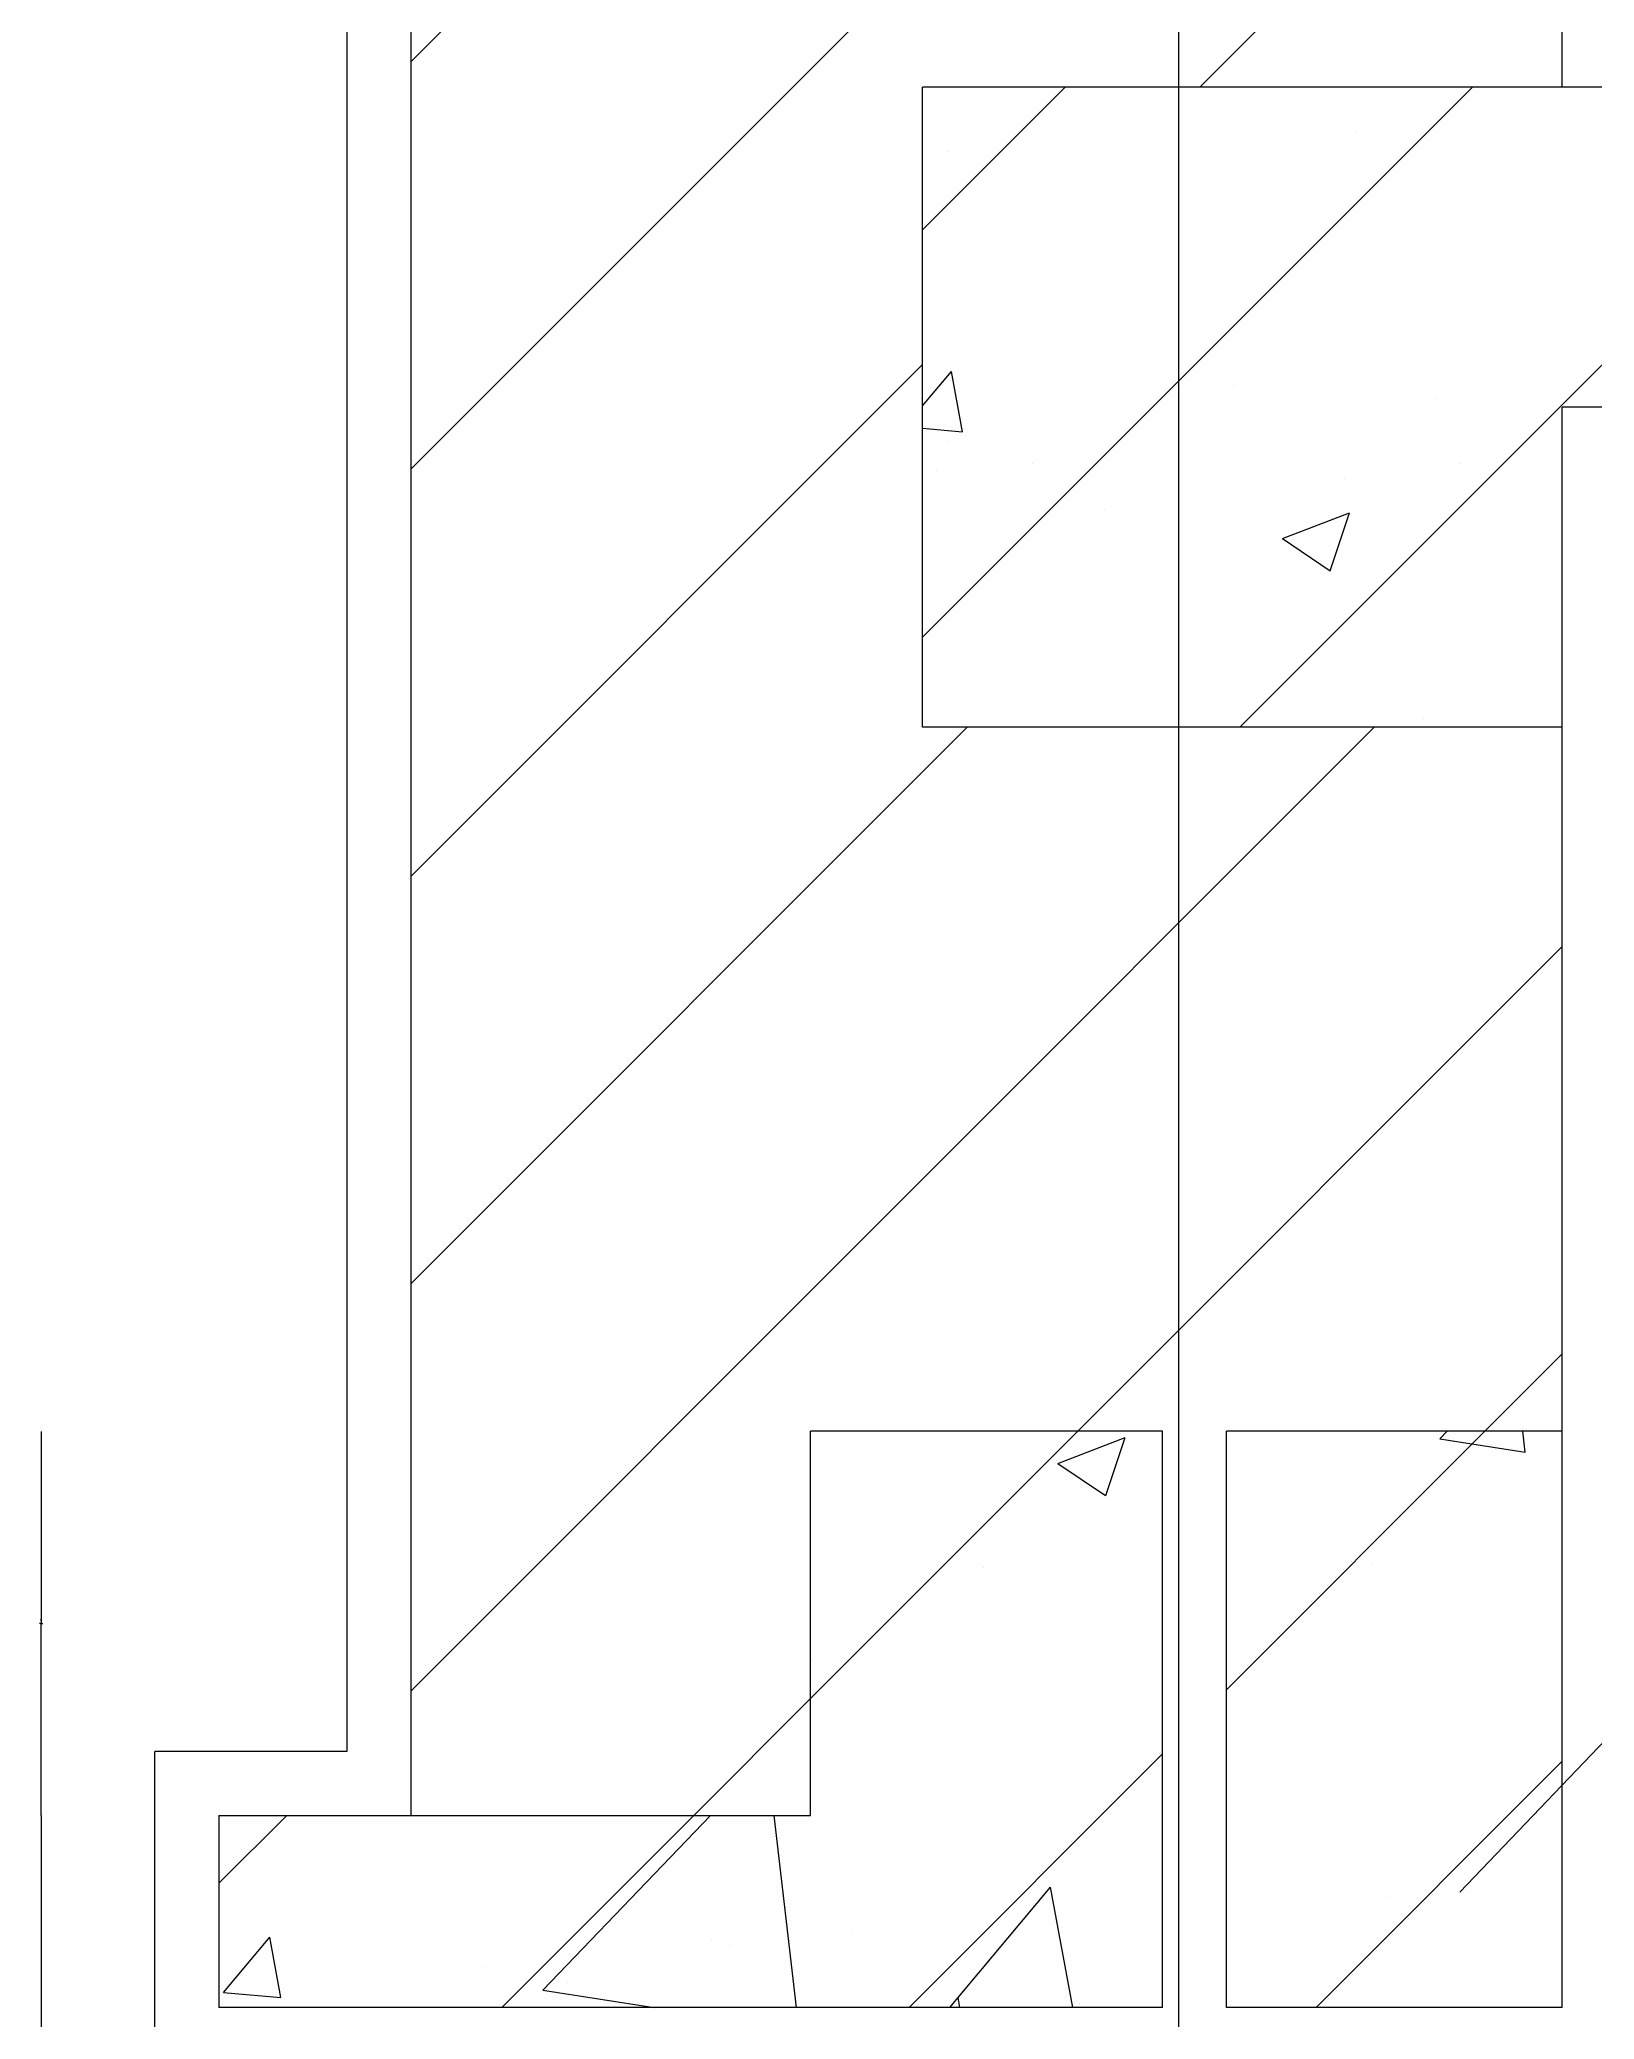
# Model space of a CAD drawing. Header units: metres. Extents: x 6758 to 8857, y -1174 to 2691.
# Drawn here: x 7082 to 7568, y 1454 to 2073 of the extents above; entities that cross this region are included whole.
import ezdxf

# ---------------------------------------------------------------- set-up
doc = ezdxf.new("R2010")
doc.units = ezdxf.units.M
for name, color, linetype in [('ZZ-1', 255, 'Continuous'), ('ZZ-3', 3, 'Continuous'), ('ZZ-5', 6, 'Continuous'), ('ZZ-7', 7, 'Continuous'), ('ZZ-8', 1, 'Continuous')]:
    doc.layers.add(name, color=color, linetype=linetype)
doc.dimstyles.get("Standard").update_dxf_attribs({"dimtxt": 2.5, "dimasz": 2.5, "dimexe": 1.25, "dimexo": 0.625, "dimtad": 1, "dimcen": 2.5, "dimazin": 3, "dimtfac": 1, "dimtmove": 0, "dimatfit": 3})

# ---------------------------------------------------------------- blocks, each defined once
blk = doc.blocks.new('X4')
for p, q in [((5035.17, 4548.49), (5035.17, 4548.49)), ((4907.59, 4542.28), (4907.59, 4542.28)), ((4899.48, 4462.65), (4908.51, 4473.41)), ((4911.98, 4454.6), (4908.51, 4473.41)), ((4997.17, 4468.9), (4997.17, 4468.9)), ((5059.76, 4464.9), (5059.76, 4464.9)), ((4899.48, 4455.7), (4911.98, 4454.61)), ((4907.62, 4451.54), (4907.62, 4451.54)), ((4903.94, 4442.41), (4903.94, 4442.41)), ((5067.77, 4444.77), (5067.77, 4444.77)), ((5031.35, 4440.06), (5031.35, 4440.06)), ((4956.25, 4430.17), (4956.25, 4430.17)), ((5012, 4421.23), (5033, 4429.3)), ((5026.92, 4411.17), (5033.01, 4429.29)), ((5012, 4421.23), (5026.92, 4411.17)), ((4970.88, 4411.24), (4970.88, 4411.24)), ((5056.11, 4365.04), (5056.11, 4365.04))]:
    blk.add_line(p, q)
blk = doc.blocks.new('X3')
for p, q in [((4899.48, 4390.37), (5071.39, 4562.27)), ((4899.48, 4517.65), (4944.11, 4562.27)), ((4998.67, 4362.27), (5198.67, 4562.27)), ((4933.97, 4444.77), (4933.97, 4444.77))]:
    blk.add_line(p, q)
blk = doc.blocks.new('X6')
for p, q in [((8006.7, 4697.44), (8266.58, 4957.32)), ((8006.7, 4824.72), (8139.3, 4957.32)), ((8006.7, 4951.99), (8012.02, 4957.32)), ((8006.7, 4570.16), (8366.7, 4930.16)), ((8006.7, 4442.88), (8366.7, 4802.88)), ((8253.37, 4562.27), (8366.7, 4675.6)), ((8006.7, 4315.6), (8166.7, 4475.6)), ((8006.7, 4188.32), (8180.65, 4362.27)), ((8006.7, 4061.04), (8307.93, 4362.27)), ((8215.21, 4142.27), (8366.7, 4293.76)), ((8342.49, 4142.27), (8366.7, 4166.48)), ((8095.21, 4022.27), (8131.7, 4058.76))]:
    blk.add_line(p, q)
blk = doc.blocks.new('X0')
for p, q in [((8131.7, 4058.76), (8215.21, 4142.27)), ((8261.7, 4061.48), (8342.49, 4142.27)), ((8162.49, 3962.27), (8241.7, 4041.48)), ((8289.77, 3962.27), (8366.7, 4039.2)), ((7946.7, 4001.04), (7967.93, 4022.27)), ((8035.21, 3962.27), (8095.21, 4022.27)), ((8048.05, 3967.67), (8100.44, 4022.27)), ((8127.27, 3962.27), (8120.29, 4022.27)), ((8175.21, 3962.27), (8206.73, 3999.84)), ((8213.66, 3962.27), (8206.74, 3999.84)), ((8144.52, 3986.45), (8144.52, 3986.45)), ((8048.05, 3967.67), (8082.81, 3962.27))]:
    blk.add_line(p, q)
blk = doc.blocks.new('X1')
for p, q in [((8209.04, 4132.26), (8230.05, 4140.33)), ((8223.97, 4122.19), (8230.05, 4140.32)), ((8328.45, 4139.9), (8330.72, 4142.27)), ((8328.45, 4139.9), (8355.13, 4135.76)), ((8355.13, 4135.76), (8354.37, 4142.27)), ((8209.04, 4132.26), (8223.96, 4122.2)), ((8185.67, 4099.8), (8185.67, 4099.8)), ((8307.17, 4100.72), (8307.17, 4100.72)), ((8132.22, 4070.69), (8132.22, 4070.69)), ((7992.45, 4010.42), (7992.45, 4010.42)), ((8152.6, 4003.65), (8152.6, 4003.65)), ((8204.1, 4004.82), (8204.1, 4004.82)), ((8295.47, 4006.32), (8295.47, 4006.32)), ((8312.75, 3996.89), (8312.75, 3996.89)), ((8181.85, 3991.36), (8181.85, 3991.36)), ((7948.17, 3966.96), (7962.63, 3984.2)), ((7966.1, 3965.38), (7962.63, 3984.19)), ((8100.77, 3983.35), (8100.77, 3983.35)), ((8106.75, 3981.47), (8106.75, 3981.47)), ((8029.15, 3974.79), (8029.15, 3974.79)), ((7948.17, 3966.96), (7966.1, 3965.39)), ((8055.71, 3970.12), (8055.71, 3970.12)), ((8175.21, 3962.27), (8177.81, 3965.37)), ((8178.38, 3962.27), (8177.81, 3965.36)), ((7949.23, 3964.14), (7949.23, 3964.14)), ((8215.85, 3963.36), (8215.85, 3963.36))]:
    blk.add_line(p, q)
blk = doc.blocks.new('*D7')
for p, q in [((7082.76, 1637.82), (7082.76, 1577.85)), ((7082.51, 1577.85), (7082.26, 1577.85)), ((7082.76, 1517.88), (7082.76, 1577.85)), ((7082.76, 1577.85), (7082.76, 1577.85)), ((7083.01, 1577.85), (7083.26, 1577.85))]:
    blk.add_line(p, q)
at = {"layer": 'Defpoints'}
for p in [(7082.76, 1637.82), (7082.76, 1577.85), (7082.76, 1517.88)]:
    blk.add_point(p, dxfattribs=at)
at = {"layer": 'ZZ-3', "insert": (7082.76, 1578.975), "char_height": 1, "attachment_point": 5}
blk.add_mtext('0', dxfattribs=at)
blk = doc.blocks.new('*D8')
for p, q in [((7082.76, 1517.88), (7082.76, 1412.79)), ((7082.76, 1457.82), (7082.76, 1412.79)), ((7082.51, 1412.79), (7082.26, 1412.79)), ((7082.76, 1412.79), (7082.76, 1412.79)), ((7083.01, 1412.79), (7083.26, 1412.79))]:
    blk.add_line(p, q)
at = {"layer": 'Defpoints'}
for p in [(7082.76, 1517.88), (7082.76, 1457.82), (7082.76, 1412.79)]:
    blk.add_point(p, dxfattribs=at)
at = {"layer": 'ZZ-3', "insert": (7082.76, 1413.915), "char_height": 1, "attachment_point": 5}
blk.add_mtext('0', dxfattribs=at)

msp = doc.modelspace()

# ---------------------------------------------------------------- linework, layer by layer
at = {"layer": 'ZZ-1'}
for p, q in [((7198.29, 2452.93), (7198.29, 1517.88)), ((7558.29, 2057.88), (7558.29, 2452.93)), ((7358.29, 1857.88), (7358.29, 2057.88)), ((8394.93, 2057.88), (7358.29, 2057.88)), ((8394.93, 1957.88), (7558.29, 1957.88)), ((7558.29, 1457.88), (7558.29, 1957.88)), ((7558.29, 1857.88), (7358.29, 1857.88)), ((7323.29, 1517.88), (7323.29, 1637.88)), ((7433.29, 1637.88), (7323.29, 1637.88)), ((7433.29, 1457.88), (7433.29, 1637.88)), ((7453.29, 1457.88), (7453.29, 1637.88)), ((7558.29, 1637.88), (7453.29, 1637.88)), ((7138.29, 1517.88), (7323.29, 1517.88)), ((7138.29, 1517.88), (7138.29, 1457.88)), ((7433.29, 1457.88), (7138.29, 1457.88)), ((7558.29, 1457.88), (7453.29, 1457.88))]:
    msp.add_line(p, q, dxfattribs=at)
at = {"layer": 'ZZ-3'}
msp.add_lwpolyline([(7526.27, 1493.85), (7658.51, 1632.15), (8150.83, 1632.15)], dxfattribs=at)
at = {"layer": 'ZZ-5'}
for p, q in [((7178.29, 2452.93), (7178.29, 1537.88)), ((7178.29, 1537.88), (7118.29, 1537.88)), ((7118.29, 926.67), (7118.29, 1537.88))]:
    msp.add_line(p, q, dxfattribs=at)
at = {"layer": 'ZZ-8'}
msp.add_line((7438.29, 2504.99), (7438.29, -1173.65), dxfattribs=at)

# ---------------------------------------------------------------- block references
at = {"layer": 'ZZ-7'}
for name, p in [('X6', (-808.41, -2504.39)), ('X3', (2458.8, -2504.39)), ('X4', (2458.8, -2504.39)), ('X0', (-808.41, -2504.39)), ('X1', (-808.41, -2504.39))]:
    msp.add_blockref(name, p, dxfattribs=at)

# ---------------------------------------------------------------- dimensions: what is measured, and where the dimension line sits
at = {"layer": 'ZZ-3'}
for base, p1, p2, picture, middle in [((7082.76, 1577.85), (7082.76, 1637.82), (7082.76, 1517.88), '*D7', (7082.76, 1578.975)), ((7082.76, 1412.79), (7082.76, 1517.88), (7082.76, 1457.82), '*D8', (7082.76, 1413.915))]:
    dim = msp.add_linear_dim(base=base, p1=p1, p2=p2, dimstyle='Standard', dxfattribs=at)
    dim.commit()
    dim.dimension.update_dxf_attribs({"geometry": picture, "text_midpoint": middle})

doc.saveas('drawing.dxf')
